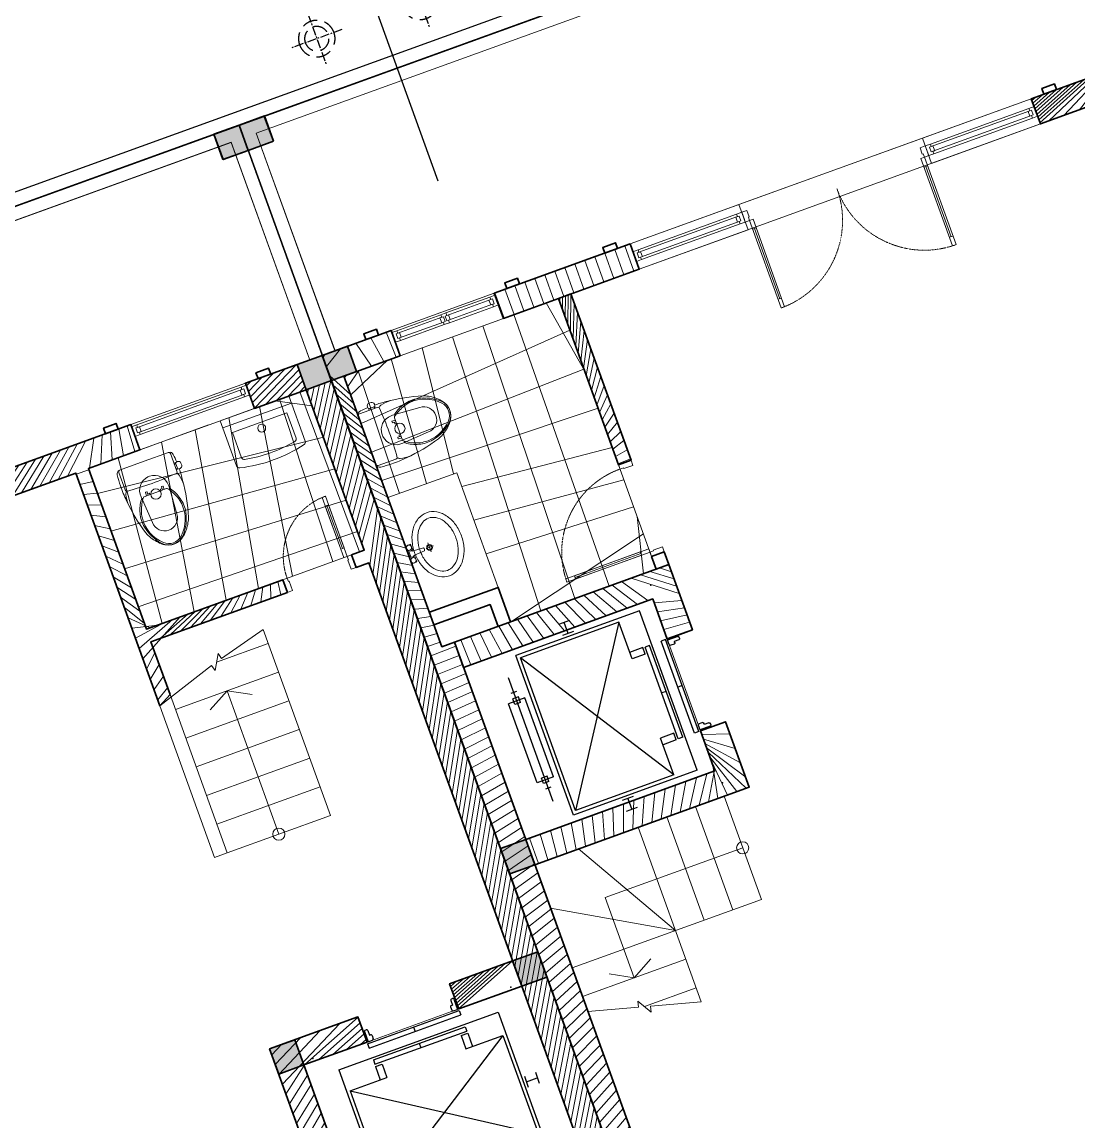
# Model space of a CAD drawing. Header units: millimetres. Extents: x 403824132 to 733479728, y 1974822364 to 2151530530.
# Drawn here: x 568534945 to 568543637, y 2063045710 to 2063054759 of the extents above; entities that cross this region are included whole.
import ezdxf

# ---------------------------------------------------------------- set-up
doc = ezdxf.new("R2010")
doc.units = ezdxf.units.MM
for name, pattern in [('CENTER', [3, 1.5, -0.5, 0.5, -0.5]), ('CENTER2', [1.125, 0.75, -0.125, 0.125, -0.125]), ('HIDDEN', [0.75, 0.5, -0.25]), ('HIDDEN2', [0.1875, 0.125, -0.0625]), ('Xref Grid (A1)$0$CENTER2', [1.125, 0.75, -0.125, 0.125, -0.125])]:
    doc.linetypes.add(name, pattern=pattern)
for name, color, linetype, lineweight in [('A-COT VACH', 2, 'Continuous', 35), ('A-CUA', 25, 'Continuous', 5), ('A-HATCH', 251, 'Continuous', 5), ('A-KINH', 152, 'Continuous', 13), ('A-KY HIEU', 34, 'Continuous', 20), ('A-NET THAY', 125, 'Continuous', 18), ('A-NOI THAT', 44, 'Continuous', 9), ('A-TUONG', 255, 'Continuous', 35), ('E-NoiThat', 32, 'Continuous', 9)]:
    doc.layers.add(name, color=color, linetype=linetype, lineweight=lineweight)
for name, color, linetype in [('A-NOITHAT', 252, 'Continuous'), ('CDC.01.AXIS', 160, 'CENTER2'), ('ChiaLo', 128, 'CENTER'), ('LoLK', 6, 'Continuous'), ('Xref Grid (A1)$0$01.AXIS', 160, 'Xref Grid (A1)$0$CENTER2')]:
    doc.layers.add(name, color=color, linetype=linetype)
pattern_1 = [(45, (-145477.4602014114, 881909.9999995918), (-39.7747564417433, 39.7747564417433), [])]
pattern_2 = [(45, (0, 0), (-39.7747564417433, 39.7747564417433), [])]
pattern_3 = [(45.00006109128233, (-9276.452183693647, -2120.597195835202), (-0.03977479885131694, 0.03977471403212445), [])]
pattern_4 = [(45.00006109128233, (-291.6388940378092, 680.5833542838227), (-0.03977479885131694, 0.03977471403212445), [])]

# ---------------------------------------------------------------- blocks, each defined once
blk = doc.blocks.new('cot 220')
at = {"layer": 'A-COT VACH'}
h = blk.add_hatch(color=256, dxfattribs=at)
h.dxf.hatch_style = 1
h.paths.add_polyline_path([(110.0000037951395, 109.9999999980937), (-109.9999962048605, 109.9999999980937), (-109.9999962048605, -110.0000000019063), (110.0000037951395, -110.0000000019063)])
blk.add_lwpolyline([(-109.9999962048605, -110.0000000019063), (110.0000037951395, -110.0000000019063), (110.0000037951395, 109.9999999980937), (-109.9999962048605, 109.9999999980937)], close=True, dxfattribs=at)
blk = doc.blocks.new('C I2')
at = {"layer": 'A-NET THAY'}
for points in [[(-7.82310962677002e-08, 3049.198830662936), (0, 2.671731635928154e-08), (8999.999999129213, 1636.61889273877), (8999.999999589287, 18331.58004481503), (-4.721805453300476e-07, 18331.5800443624), (-4.209578037261963e-07, 16331.5801617293)], [(109.9999999208376, 3049.198830662936), (109.9999999962747, 131.8070768321631), (8889.999999132007, 1728.419729941816), (8889.999999586493, 18221.5800448095), (109.9999995306134, 18221.58004436793), (109.9999995790422, 16331.5801617293)]]:
    blk.add_lwpolyline(points, dxfattribs=at)
at = {"layer": 'A-COT VACH', "xscale": -1}
blk.add_blockref('cot 220', (110.0000033285469, 18221.58004628948), dxfattribs=at)
blk = doc.blocks.new('CI1')
at = {"layer": 'A-NET THAY'}
for points in [[(4.246830940246582e-07, 16331.58016032528), (4.777684807777405e-07, 18331.580044267), (-10999.99999945611, 18331.58004410332), (-10999.99999942258, 2999.688019752037), (-6080.675006716512, -1105.749733135803), (-4.656612873077393e-09, 2.91038304567337e-08), (7.543712854385376e-08, 3049.198829258909)], [(-109.9999995743856, 16331.58016032528), (-109.9999995250255, 18221.58004426537), (-10889.99999945611, 18221.58004410495), (-10889.99999942258, 3051.161024233326), (-6049.712888669223, -988.3154219796997), (-110.0000000018626, 91.80083723028656), (-109.9999999236315, 3049.198829258909)]]:
    blk.add_lwpolyline(points, dxfattribs=at)
at = {"layer": 'A-COT VACH'}
blk.add_blockref('cot 220', (-110.000003317371, 18221.58004465036), dxfattribs=at)
blk = doc.blocks.new('CUM CONG A10.9.9.1.8')
at = {"layer": 'A-NET THAY', "xscale": 0.001, "yscale": 0.001, "zscale": 0.001}
for name in ['CI1', 'C I2']:
    blk.add_blockref(name, (10.99999999953434, -18.3315800440032), dxfattribs=at)
blk = doc.blocks.new('MB CONG KHU A')
at = {"layer": 'LoLK', "rotation": 19.88421774950428}
blk.add_blockref('CUM CONG A10.9.9.1.8', (-49.40195877023507, 1.342730162665248), dxfattribs=at)
blk = doc.blocks.new('A$C758D662A')
at = {"linetype": 'HIDDEN', "ltscale": 500}
for radius in [300, 200]:
    blk.add_circle((2.328306436538696e-10, 0), radius, dxfattribs=at)
at = {"layer": 'CDC.01.AXIS', "ltscale": 200}
for p, q in [((2.328306436538696e-10, 437.2546297444496), (2.328306436538696e-10, -437.2546297444496)), ((437.2546297444496, 0), (-437.2546297444496, 0))]:
    blk.add_line(p, q, dxfattribs=at)
blk = doc.blocks.new('pile Plan')
at = {"xscale": 0.5, "yscale": 0.5, "zscale": 0.5}
for p in [(339.9999999998836, 9629.999999999985), (339.9999999998836, 8729.999999999985)]:
    blk.add_blockref('A$C758D662A', p, dxfattribs=at)
blk = doc.blocks.new('MBT1 A1')
at = {"layer": 'Xref Grid (A1)$0$01.AXIS', "ltscale": 500}
for p, q in [((0.1100000000558801, -1.085914304327258), (0.1100000000558801, -18.38123720376135)), ((-0.9880202937979519, -7.620003999873418), (6.802616562084292, -7.620003999873418))]:
    blk.add_line(p, q, dxfattribs=at)
at = {"xscale": 0.001, "yscale": 0.001, "zscale": 0.001}
blk.add_blockref('pile Plan', (0.1100000000558801, -16.88999999987152), dxfattribs=at)
blk = doc.blocks.new('AP11B2')
at = {"layer": 'A-NOITHAT'}
for p, q in [((557.9627270745113, 1416.603832304019), (-568.2546845125034, 1416.603832304019)), ((-435.0000000009313, 1391.603832304027), (-435.0000000009313, 1441.603832304019)), ((-385.0000000009313, 1391.603832304027), (-385.0000000009313, 1441.603832304019)), ((-335.0000000009313, 1441.603832304019), (-385.0000000009313, 1441.603832304019)), ((359.9999999990687, 1491.603832304019), (-360.0000000009313, 1491.603832304019)), ((-360.0000000009313, 1341.603832304019), (-360.0000000009313, 1491.603832304019)), ((-335.0000000009313, 1391.603832304027), (-335.0000000009313, 1441.603832304019)), ((384.9999999990687, 1441.603832304019), (334.9999999990687, 1441.603832304019)), ((334.9999999990687, 1391.603832304027), (334.9999999990687, 1441.603832304019)), ((359.9999999990687, 1341.603832304019), (359.9999999990687, 1491.603832304019)), ((384.9999999990687, 1391.603832304027), (384.9999999990687, 1441.603832304019)), ((434.9999999990687, 1391.603832304027), (434.9999999990687, 1441.603832304019)), ((-335.0000000009313, 1391.603832304027), (-385.0000000009313, 1391.603832304027)), ((359.9999999990687, 1341.603832304019), (-360.0000000009313, 1341.603832304019)), ((384.9999999990687, 1391.603832304027), (334.9999999990687, 1391.603832304027)), ((-725.0000000009313, 166.1255714344661), (-725.0000000009313, 1291.603832304019)), ((724.9999999990687, 1291.603832304019), (-725.0000000009313, 1291.603832304019)), ((-695.0000000009313, 366.1255714344516), (-695.0000000009313, 1261.603832304019)), ((694.9999999990687, 1261.603832304019), (-695.0000000009313, 1261.603832304019)), ((694.9999999990687, 366.1255714344516), (-695.0000000009313, 1261.603832304019)), ((-695.0000000009313, 366.1255714344516), (694.9999999990687, 1261.603832304019)), ((694.9999999990687, 366.1255714344516), (694.9999999990687, 1261.603832304019)), ((724.9999999990687, 166.1255714344588), (724.9999999990687, 1291.603832304019)), ((-850.0000000009313, 757.1255714344661), (-850.0000000009313, 857.1255714344661)), ((-750.0000000009313, 757.1255714344661), (-750.0000000009313, 857.1255714344661)), ((749.9999999990687, 757.1255714344661), (749.9999999990687, 857.1255714344661)), ((849.9999999990687, 757.1255714344661), (849.9999999990687, 857.1255714344661)), ((-750.0000000009313, 807.1255714344588), (-850.0000000009313, 807.1255714344588)), ((749.9999999990687, 807.1255714344588), (849.9999999990687, 807.1255714344516)), ((-360.0000000009313, 366.1255714344516), (-695.0000000009313, 366.1255714344516)), ((-420.0000000009313, 246.1255714344588), (-420.0000000009313, 366.1255714344516)), ((-360.0000000009313, 246.1255714344588), (-360.0000000009313, 366.1255714344516)), ((694.9999999990687, 366.1255714344516), (359.9999999990687, 366.1255714344516)), ((359.9999999990687, 246.1255714344516), (359.9999999990687, 366.1255714344516)), ((419.9999999990687, 246.1255714344516), (419.9999999990687, 366.1255714344516)), ((-360.0000000009313, 246.1255714344588), (-420.0000000009313, 246.1255714344588)), ((417.3913043467328, 226.1255714344588), (-417.3913043485954, 226.1255714344661)), ((-417.3913043485954, 186.1255714344588), (-417.3913043485954, 226.1255714344661)), ((-9.313225746154785e-10, 186.1255714344516), (-9.313225746154785e-10, 226.1255714344661)), ((419.9999999990687, 246.1255714344516), (359.9999999990687, 246.1255714344516)), ((417.3913043467328, 186.1255714344516), (417.3913043467328, 226.1255714344588)), ((724.9999999990687, 166.1255714344588), (-725.0000000009313, 166.1255714344661)), ((417.3913043467328, 186.1255714344516), (-417.3913043485954, 186.1255714344588)), ((417.3913043467328, 79.48334088382398), (-417.3913043485954, 79.48334088382398)), ((-417.3913043485954, 39.48334088382398), (-417.3913043485954, 79.48334088382398)), ((417.3913043467328, 39.48334088382398), (-417.3913043485954, 39.48334088382398)), ((-407.3913043476641, -66.86999999999534), (-407.3913043476641, 25)), ((-367.3913043485954, 25), (-407.3913043476641, 25)), ((-357.3913043485954, -15), (-357.3913043485954, 15)), ((-9.313225746154785e-10, 39.48334088382398), (-9.313225746154785e-10, 79.48334088382398)), ((357.3913043467328, -15), (357.3913043467328, 15)), ((407.3913043458015, 25), (367.3913043467328, 25)), ((407.3913043458015, -66.86999999999534), (407.3913043458015, 25)), ((417.3913043467328, 39.48334088382398), (417.3913043467328, 79.48334088382398)), ((-387.3913043485954, -76.86999999999534), (-397.3913043485954, -76.86999999999534)), ((-377.3913043476641, -66.86999999999534), (-377.3913043476641, -24.99999999999272)), ((-367.3913043485954, -24.99999999999272), (-377.3913043476641, -24.99999999999272)), ((377.3913043458015, -24.99999999999272), (367.3913043467328, -24.99999999999272)), ((377.3913043458015, -66.86999999999534), (377.3913043458015, -24.99999999999272)), ((397.3913043467328, -76.86999999999534), (387.3913043467328, -76.86999999999534))]:
    blk.add_line(p, q, dxfattribs=at)
for centre, start, end in [((-367.3913043485954, 15), 0, 90), ((367.3913043467328, 15), 90, 180), ((-397.3913043485954, -66.86999999999534), 180, 270), ((-387.3913043485954, -66.86999999999534), 270, 0), ((-367.3913043485954, -15), 270, 0), ((367.3913043467328, -15), 180, 270), ((387.3913043467328, -66.86999999999534), 180, 270), ((397.3913043467328, -66.86999999999534), 270, 0)]:
    blk.add_arc(centre, 10, start, end, dxfattribs=at)
for p in [(-900.0000000009313, 0), (899.9999999990687, 0)]:
    blk.add_point(p, dxfattribs=at)
blk = doc.blocks.new('thang may')
at = {"layer": 'A-HATCH'}
h = blk.add_hatch(dxfattribs=at)
h.set_pattern_fill('ANSI31', color=256, scale=450)
h.set_pattern_definition(pattern_1)
h.paths.add_polyline_path([(0, 0), (-2119.999999761581, 0), (-2119.999999761581, 1940), (-1349.999999849126, 1940), (-1349.999999849126, 1720), (-1899.999999761581, 1720), (-1899.999999761581, 220), (7.450580596923828e-09, 220)])
h = blk.add_hatch(dxfattribs=at)
h.set_pattern_fill('ANSI31', color=256, scale=450)
h.set_pattern_definition(pattern_1)
edge = h.paths.add_edge_path()
edge.add_line((-3.588094841688871e-06, 1720), (-3.588094841688871e-06, 1940))
edge.add_line((-3.588094841688871e-06, 1940), (-549.9999998491257, 1940))
edge.add_line((-549.9999998491257, 1940), (-549.9999998491257, 1720))
edge.add_line((-549.9999998491257, 1720), (6.239861249923706e-08, 1720))
at = {"layer": 'A-NET THAY'}
blk.add_line((-1349.999999849126, 1720), (-549.9999998491257, 1720), dxfattribs=at)
at = {"layer": 'A-TUONG'}
blk.add_lwpolyline([(0, 0), (-2119.999999761581, 0), (-2119.999999761581, 1940), (-1349.999999849126, 1940), (-1349.999999849126, 1720), (-1899.999999761581, 1720), (-1899.999999761581, 220), (7.450580596923828e-09, 220)], close=True, dxfattribs=at)
blk.add_lwpolyline([(-3.588094841688871e-06, 1720), (-3.588094841688871e-06, 1940), (-549.9999998491257, 1940), (-549.9999998491257, 1720), (6.239861249923706e-08, 1720)], dxfattribs=at)
at = {"layer": 'E-NoiThat', "xscale": 0.9583333333333351, "yscale": 0.9583333333333351, "zscale": 0.9583333333333351, "rotation": 180}
blk.add_blockref('AP11B2', (-949.9999998491257, 1743.958333333372), dxfattribs=at)
blk = doc.blocks.new('A$C309909F8')
at = {"linetype": 'Continuous'}
for p, q in [((-7.236562669277191e-05, -3.658841160358861e-05), (-7.236562669277191e-05, 393.4619707841593)), ((599.9999276343733, -3.658841160358861e-05), (599.9999276343733, 393.4948346853525)), ((62.49992763437331, 124.9999634115084), (62.49992763437331, 344.7913109665715)), ((537.4999276343733, 124.9999634115084), (537.4999276343733, 344.8181047009493)), ((537.4999276343733, 124.9999634115084), (62.49992763437331, 124.9999634115084)), ((599.9999276343733, 62.49996341154838), (-7.236562669277191e-05, 62.49996341155202)), ((599.9999276343733, -3.658841160358861e-05), (-7.236562669277191e-05, -3.658841160358861e-05))]:
    blk.add_line(p, q, dxfattribs=at)
blk.add_circle((300.2081193998456, 172.2340471269417), 32.54146175324937, dxfattribs=at)
for centre, radius, start, end in [((24.99992763437331, 393.4619707841593), 24.99999999998413, 103.0639484784704, 180), ((300.0707607707009, -791.9628639850416), 1241.920704947104, 76.94289864359543, 103.0639484784704), ((84.99992763437331, 344.7913109665715), 22.49999999998573, 100.7135722661862, 180), ((300.0707607707009, -791.9628639850416), 1179.420704947143, 79.29356805382767, 100.7135722661862), ((514.9999276343733, 344.8181047009493), 22.49999999998573, 0, 79.29356805382767), ((574.9999276343733, 393.4948346853525), 24.99999999998413, 0, 76.94289864359543)]:
    blk.add_arc(centre, radius, start, end, dxfattribs=at)
blk = doc.blocks.new('xi')
for p, q in [((31751.29010672538, -119432.4544668607), (31751.29010672538, -119585.9954824876)), ((31976.6716985204, -119417.7680248041), (31762.50733762837, -119417.7680248041)), ((31976.6716985204, -119417.7680248041), (32190.83605941475, -119417.7680248041)), ((32202.04984522282, -119432.4544668617), (32202.04984522282, -119585.9954824876)), ((32233.53801796536, -119513.2454011077), (32202.04984522282, -119517.2796079209)), ((32214.87593571746, -119525.5375018017), (32202.04984522282, -119525.5375018017)), ((32214.87593571746, -119563.2165111341), (32202.04984522282, -119563.2165111341)), ((32233.53801796536, -119573.4897858715), (32202.04984522282, -119569.4555790583)), ((32214.87593571746, -119515.6362973759), (32214.87593571746, -119571.0988896061)), ((32256.41345199288, -119534.1399052292), (32256.41345199288, -119552.59528175)), ((31899.67036931167, -119662.6109610032), (31899.67036931167, -119690.6092520198)), ((31901.67196978905, -119660.6093605254), (31911.67308198611, -119660.6093605254)), ((31913.67123736624, -119662.6109610032), (31913.67123736624, -119690.6092520198)), ((32039.67215967688, -119662.6109610032), (32039.67215967688, -119690.6092520198)), ((32051.67142725407, -119660.6093605254), (32041.67031505701, -119660.6093605254)), ((32053.66958263653, -119662.6109610032), (32053.66958263653, -119690.6092520198)), ((31854.92202404278, -119683.8534197696), (31870.03221284456, -119913.9651276702)), ((31857.59886323565, -119699.6112865228), (31866.81449366125, -119699.6112865228)), ((31878.56571436251, -119690.6092520198), (32074.77423758336, -119690.6092520198)), ((31913.67123736624, -119677.610906749), (31926.67302773191, -119677.610906749)), ((31928.67118311438, -119679.6125072259), (31928.67118311438, -119690.6092520198)), ((32024.67221392874, -119679.6125072259), (32024.67221392874, -119690.6092520198)), ((32039.67215967688, -119677.610906749), (32026.67036931121, -119677.610906749)), ((32098.41792790542, -119683.8534197696), (32083.30773910365, -119913.9651276702)), ((32095.74453380748, -119699.6112865228), (32086.52890338187, -119699.6112865228))]:
    blk.add_line(p, q)
blk.add_circle((31976.67169852063, -119702.7669939883), 42.49869791666666)
for points in [[(31726.32349973635, -119541.064547156), (31726.46819374614, -119509.5384783642), (31728.40778250524, -119478.0434154281), (31732.13193072469, -119446.7378327483)], [(31732.13193072469, -119446.7378327483), (31733.36872000524, -119430.7388093108), (31746.46697304302, -119418.2434479827), (31762.50733762883, -119417.7680248031)], [(31751.29010672585, -119432.4544668617), (31751.29010672585, -119424.344712087), (31757.86679400594, -119417.7680248031), (31765.97999387697, -119417.7680248031)], [(32187.36340316475, -119417.7680248031), (32195.47315793947, -119417.7680248031), (32202.04984522329, -119424.344712087), (32202.04984522329, -119432.4544668617)], [(32190.83605941475, -119417.7680248031), (32206.87642400057, -119418.2434479827), (32219.97467703835, -119430.7388093108), (32221.20802122072, -119446.7378327483)], [(32221.20802122072, -119446.7378327483), (32223.87452512883, -119469.130953406), (32225.62463363537, -119491.6205367418), (32226.45834674218, -119514.1514612185)], [(31732.31796588466, -119672.5741771506), (31726.71968571746, -119628.9764937731), (31724.71464014516, -119584.9895146051), (31726.32349973635, -119541.064547156)], [(32227.55388710738, -119572.7249746742), (32227.45742443294, -119606.1113950284), (32225.27667898961, -119639.4599193344), (32221.02543115892, -119672.5741771506)], [(31735.49778901503, -119708.6581072705), (31735.09471284502, -119679.4747034097), (31738.06783025057, -119650.3395308824), (31744.35512951107, -119621.8382559242)], [(31744.35168441475, -119621.8348108279), (31747.29379596093, -119613.8387442054), (31752.0376924453, -119606.6281593526), (31758.21474865169, -119600.7577166455)], [(31758.21474865169, -119600.7611617418), (31753.94283024871, -119597.023233139), (31751.43135564119, -119591.6695547523), (31751.29010672585, -119585.9954824867)], [(31976.67169852086, -119610.5934642563), (31903.75969765426, -119609.8906647796), (31830.89592812301, -119606.6109338785), (31758.21474865169, -119600.7611617418)], [(31899.67036931121, -119662.6109610023), (31899.67036931121, -119661.5050853537), (31900.56609413677, -119660.6093605245), (31901.67196978905, -119660.6093605245)], [(31911.67308198565, -119660.6093605245), (31912.77551254162, -119660.6093605245), (31913.67123736531, -119661.5050853537), (31913.67123736531, -119662.6109610023)], [(32195.1286483919, -119600.7611617418), (32122.44746892058, -119606.6109338785), (32049.58369938933, -119609.8906647796), (31976.67169852086, -119610.5934642563)], [(32039.67215967641, -119662.6109610023), (32039.67215967641, -119661.5050853537), (32040.56443940752, -119660.6093605245), (32041.67031505794, -119660.6093605245)], [(32051.67142725454, -119660.6093605245), (32052.77385780864, -119660.6093605245), (32053.66958263607, -119661.5050853537), (32053.66958263607, -119662.6109610023)], [(32202.04984522329, -119585.9954824867), (32201.91204140239, -119591.6695547523), (32199.40056679488, -119597.023233139), (32195.1286483919, -119600.7611617418)], [(32195.1286483919, -119600.7577166455), (32201.30570459829, -119606.6281593526), (32206.04960108266, -119613.8387442054), (32208.99171262883, -119621.8348108279)], [(32208.98826753066, -119621.8382559242), (32215.27556679302, -119650.3395308824), (32218.24523910225, -119679.4747034097), (32217.84216293224, -119708.6581072705)], [(31789.96130355724, -119970.9194462458), (31759.1862655794, -119874.0571415583), (31739.83860932753, -119773.9288863512), (31732.31796588466, -119672.5741771506)], [(31801.25777165496, -119805.3929434242), (31810.30803749614, -119768.5304217236), (31826.76181353905, -119733.8968768017), (31849.61313189843, -119703.5903718108)], [(31819.54778359176, -119787.936644596), (31831.71241575197, -119754.3814145634), (31848.93789318294, -119722.8829065347), (31870.6247692676, -119694.533215777)], [(31849.61313189843, -119703.5903718108), (31851.50448931844, -119701.0857873904), (31854.46038124801, -119699.6112865219), (31857.59886323565, -119699.6112865219)], [(31870.6247692676, -119694.533215777), (31872.51612668947, -119692.0630823122), (31875.45479314119, -119690.6092520179), (31878.56571436205, -119690.6092520179)], [(31926.67302773238, -119677.6109067472), (31927.77545828649, -119677.6109067472), (31928.67118311391, -119678.5066315765), (31928.67118311391, -119679.612507225)], [(32024.67221392781, -119679.612507225), (32024.67221392781, -119678.5066315765), (32025.56449366079, -119677.6109067472), (32026.67036931121, -119677.6109067472)], [(32074.77423758336, -119690.6092520179), (32077.88860390239, -119690.6092520179), (32080.82382525966, -119692.0630823122), (32082.71518267968, -119694.533215777)], [(32082.71518267968, -119694.533215777), (32104.40550386065, -119722.8829065347), (32121.63098128975, -119754.3814145634), (32133.79216835738, -119787.936644596)], [(32095.74453380794, -119699.6112865219), (32098.88301579558, -119699.6112865219), (32101.83890772329, -119701.0857873904), (32103.72682005071, -119703.5903718108)], [(32103.72682005071, -119703.5903718108), (32126.58158350454, -119733.8968768017), (32143.03191444927, -119768.5304217236), (32152.08562538863, -119805.3929434242)], [(32221.02543115892, -119672.5741771506), (32213.50134261974, -119773.9288863512), (32194.15713146419, -119874.0571415583), (32163.37864839003, -119970.9194462458)], [(31796.58966727272, -119926.1366500231), (31788.71417898961, -119886.0736346142), (31790.31270329744, -119844.7255985895), (31801.25777165496, -119805.3929434242)], [(31898.86766206377, -120097.295883962), (31830.53419309572, -120034.5124638239), (31795.72150320836, -119943.2381040165), (31804.89579248891, -119850.8923195088)], [(31804.89579248891, -119850.8923195088), (31807.03519678579, -119829.3639178174), (31811.96168333196, -119808.2006962458), (31819.54778359176, -119787.936644596)], [(32148.44415945836, -119850.8923195088), (32157.62189383522, -119943.2381040165), (32122.80920394787, -120034.5124638239), (32054.47573497982, -120097.295883962)], [(32133.79216835738, -119787.936644596), (32141.38171371163, -119808.2006962458), (32146.3082002578, -119829.3639178174), (32148.44415945836, -119850.8923195088)], [(32152.08562538863, -119805.3929434242), (32163.02724865169, -119844.7255985895), (32164.62577295766, -119886.0736346142), (32156.75372977086, -119926.1366500231)], [(31882.28641748705, -120097.5852719815), (31838.75419092641, -120049.2299117418), (31809.13670503066, -119989.9811595688), (31796.58966727272, -119926.1366500231)], [(31976.67169852086, -120017.7658546651), (31918.87677664772, -120017.7658546651), (31871.58939600267, -119971.739378971), (31870.03221284502, -119913.9651276702)], [(32083.30773910412, -119913.9651276702), (32081.75055594274, -119971.739378971), (32034.46662039586, -120017.7658546651), (31976.67169852086, -120017.7658546651)], [(32156.75372977086, -119926.1366500231), (32144.20669201107, -119989.9811595688), (32114.58920611531, -120049.2299117418), (32071.05353445836, -120097.5852719815)], [(31802.53245698565, -120001.4739981117), (31797.50606267058, -119991.655475975), (31793.30304617897, -119981.4338776702), (31789.96130355724, -119970.9194462458)], [(31868.08917898961, -120091.2566315765), (31841.64462603905, -120064.9671079228), (31819.52022282683, -120034.6674931208), (31802.53245698565, -120001.4739981117)], [(32150.80749496163, -120001.4739981117), (32133.81972912044, -120034.6674931208), (32111.69532590822, -120064.9671079228), (32085.25077295766, -120091.2566315765)], [(32163.37864839003, -119970.9194462458), (32160.04035086461, -119981.4338776702), (32155.83388927669, -119991.655475975), (32150.80749496163, -120001.4739981117)], [(31976.67169852086, -120137.7688657353), (31935.64061128066, -120137.7688657353), (31896.39752860085, -120120.9602448577), (31868.08917898961, -120091.2566315765)], [(32054.47573497982, -120097.295883962), (32010.47842052669, -120137.7171893017), (31942.86153142244, -120137.7171893017), (31898.86766206377, -120097.295883962)], [(32085.25077295766, -120091.2566315765), (32056.94242334829, -120120.9602448577), (32017.70278576107, -120137.7688657353), (31976.67169852086, -120137.7688657353)]]:
    blk.add_open_spline(points, degree=3)
for points in [[(31854.92202404232, -119683.8534197705), (31847.42205116988, -119616.6154911676), (31895.84631332287, -119556.0231517563), (31963.08768702016, -119548.5231788838), (31967.59731701107, -119548.0201949449), (31972.13106267058, -119547.7687029736), (31976.67169852086, -119547.7687029736)], [(31976.67169852086, -119547.7687029736), (32044.32648367897, -119547.7687029736), (32099.17584891335, -119602.6146231117), (32099.17584891335, -119670.2728533642), (32099.17584891335, -119674.8100441219), (32098.92091184758, -119679.3437897796), (32098.41792790496, -119683.8534197705)], [(32233.53801796489, -119513.2454011077), (32245.36158567385, -119512.4599193344), (32255.58662907869, -119521.4068323122), (32256.37211084642, -119533.2304000231), (32256.39278142058, -119533.5335684242), (32256.40656180397, -119533.836736829), (32256.41345199288, -119534.1399052301)], [(32256.41345199288, -119552.5952817509), (32256.12750906774, -119564.4429651285), (32246.29520654955, -119573.8170699449), (32234.44752317385, -119573.5311270179), (32234.14435477086, -119573.524236829), (32233.84118636974, -119573.5104564475), (32233.53801796489, -119573.4897858696)], [(32071.05353445836, -120097.5852719815), (32024.12444374614, -120149.7130117835), (31943.82271306307, -120153.9263635622), (31891.69497326107, -120106.9938277574), (31888.39801688024, -120104.0241554463), (31885.25608979628, -120100.8856734606), (31882.28641748705, -120097.5852719815)]]:
    blk.add_open_spline(points, degree=3, knots=[0, 0, 0, 0, 1, 1, 1, 2, 2, 2, 2])
blk = doc.blocks.new('*U105')
at = {"layer": 'A-CUA', "color": 32}
for points in [[(60, -40.0000000000291), (45.00000000005821, -40), (45.00000000005821, -18.40746915910089), (0, -18.40746915910089), (0, -40), (0, -40), (0, -81.59253080412093), (0, -81.59253080412093), (0, -103.1850616265759), (45.00000000005821, -103.1850616265759), (45.00000000005821, -81.59253080412093), (60, -81.59253080412093)], [(30, -81.59253080415003), (59.99999999994179, -81.59253080415003), (60, -40.0000000000291), (29.99999999994179, -40.0000000000291)], [(940.0000000001146, -40.0000000000291), (955.0000000000564, -40), (955.0000000000564, -18.40746915910089), (1000.000000000115, -18.40746915910089), (1000.000000000115, -40), (1000.000000000115, -40), (1000.000000000115, -81.59253080412093), (1000.000000000115, -81.59253080412093), (1000.000000000115, -103.1850616265759), (955.0000000000564, -103.1850616265759), (955.0000000000564, -81.59253080412093), (940.0000000001146, -81.59253080412093)], [(970.0000000001146, -81.59253080415003), (940.0000000001728, -81.59253080415003), (940.0000000001146, -40.0000000000291), (970.0000000001728, -40.0000000000291)]]:
    blk.add_lwpolyline(points, close=True, dxfattribs=at)
at = {"layer": 'A-CUA', "color": 37, "lineweight": -2}
for points in [[(45.00000000005821, -18.40746915910089), (955.0000000000564, -18.40746915910089), (955.0000000000564, -40), (45.00000000005821, -40)], [(45.00000000005821, -81.59253080412093), (955.0000000000564, -81.59253080412093), (955.0000000000564, -103.1850616265759), (45.00000000005821, -103.1850616265759)]]:
    blk.add_lwpolyline(points, close=True, dxfattribs=at)
blk = doc.blocks.new('*U114')
blk.add_line((-69.99999999999731, 100.0000000000019), (-69.99999999998418, 600.0000000000066))
for points in [[(-50, 1.340483279932414e-12), (-49.99999999998128, 700.0000000000067), (-89.99999999998128, 700.0000000000075), (-90, 2.435607271422668e-12)], [(-49.99999999999755, 100.0000000000014), (-89.99999999999731, 100.0000000000025), (-89.99999999998418, 600.0000000000075), (-49.99999999998418, 600.0000000000065)], [(-800.0000000000086, -146.6666666697893), (-740.0000000000085, -146.666666669791), (-740.0000000000057, -39.99999999998062), (-750.0000000000057, -39.99999999998035), (-750.0000000000048, 1.965508563986626e-11), (-800.0000000000048, 2.102399062922908e-11)], [(-3.825976572676969e-12, -146.6666666698102), (-60.00000000000406, -146.6666666698086), (-60.00000000000121, -39.99999999999836), (-50.00000000000121, -39.99999999999863), (-50, 1.340483279932414e-12), (0, 0)]]:
    blk.add_lwpolyline(points, close=True)
at = {"linetype": 'HIDDEN'}
blk.add_arc((-50, 1.340483279932414e-12), 700.0000000000052, 89.99999999999861, 179.9999999999986, dxfattribs=at)
blk = doc.blocks.new('cum tm 2')
at = {"layer": 'A-HATCH'}
h = blk.add_hatch(dxfattribs=at)
h.set_pattern_fill('ANSI31', color=256, scale=450)
h.set_pattern_definition(pattern_2)
h.paths.add_polyline_path([(0, 0), (-1.30385160446167e-08, -220), (-1650.000000209548, -219.9999999112915), (-1650.000000209548, -569.9999999154825), (-1870.000000210479, -569.9999999153661), (-1870.000000209548, 1.01746991276741e-07)])
h = blk.add_hatch(dxfattribs=at)
h.set_pattern_fill('ANSI31', color=256, scale=450)
h.set_pattern_definition(pattern_2)
edge = h.paths.add_edge_path()
edge.add_line((-1.080334186553955e-07, -1939.99999991979), (-1870.00000021141, -1939.99999991979))
edge.add_line((-1870.00000021141, -1939.99999991979), (-1870.000000210479, -1369.999999915366))
edge.add_line((-1870.000000210479, -1369.999999915366), (-1650.00000021141, -1369.999999915482))
edge.add_line((-1650.00000021141, -1369.999999915482), (-1650.00000021141, -1719.99999991979))
edge.add_line((-1650.00000021141, -1719.99999991979), (-3.57162207365036e-06, -1719.99999991979))
edge.add_line((-3.57162207365036e-06, -1719.99999991979), (-3.57162207365036e-06, -1939.99999991979))
at = {"layer": 'A-NET THAY'}
blk.add_line((-1650.00000021141, -1369.999999915482), (-1650.000000209548, -569.9999999154825), dxfattribs=at)
at = {"layer": 'A-TUONG'}
for points in [[(0, 0), (-1.30385160446167e-08, -220), (-1650.000000209548, -219.9999999112915), (-1650.000000209548, -569.9999999154825), (-1870.000000210479, -569.9999999153661), (-1870.000000209548, 1.01746991276741e-07), (0, 0)], [(-1.080334186553955e-07, -1939.99999991979), (-1870.00000021141, -1939.99999991979), (-1870.000000210479, -1369.999999915366), (-1650.00000021141, -1369.999999915482), (-1650.00000021141, -1719.99999991979), (-3.57162207365036e-06, -1719.99999991979), (-3.57162207365036e-06, -1939.99999991979)]]:
    blk.add_lwpolyline(points, dxfattribs=at)
at = {"layer": 'E-NoiThat', "xscale": 0.9583333333333354, "yscale": 0.9583333333333354, "zscale": 0.9583333333333354, "rotation": 270}
blk.add_blockref('AP11B2', (-1673.958333543502, -969.9999999154825), dxfattribs=at)
blk = doc.blocks.new('A$C78CE4EF6')
at = {"linetype": 'Continuous'}
for points in [[(272.9099743980005, 407.8112652199343), (220.4894274834332, 407.8112652199343), (220.4894274834332, 427.8112652199343), (220.4894274834332, 447.8112652199343), (290.4894274834332, 447.8112652199343), (360.4894274834369, 447.8112652199343), (360.4894274834369, 427.8112652199343), (360.4894274834369, 407.8112652199343), (308.0688805688878, 407.8112652199343)], [(323.1689194077262, 437.8112652199343), (257.8099355591366, 437.8112652199343)], [(260.4894274834369, 427.8112652199343), (270.9464681772697, 427.8112652199343)], [(320.4894274834332, 427.8112652199343), (310.0323867896368, 427.8112652199343)], [(255.1775905467402, 282.0678791264072), (290.4219218232029, 282.0678791264072), (325.6662530996437, 282.0678791264072)], [(290.421921823181, 250.5265355221927), (290.421921823181, 308.2396163186058)]]:
    blk.add_lwpolyline(points, dxfattribs=at)
blk.add_lwpolyline([(257.8099355591148, 417.8112652199343), (267.3950596470422, 417.8112652199343, -0.3858324810878963), (272.3711364652881, 413.2997931092978), (278.5927070506659, 325.8220949321985, 0.2703142702328672), (302.3861479161969, 325.8220949321985), (308.6077185015747, 413.2997931092978, -0.3858324810877332), (313.5837953198497, 417.8112652199343), (323.1689194077262, 417.8112652199343)], format="xyb", dxfattribs=at)
for points in [[(40.00001144676571, 214.9999918006361, 0.1363991132505848), (60.47148754901355, 141.3535817116499, 0.1069699270968617), (119.2827109044301, 78.90109946765006, 0.08139384153877101), (196.0569786809392, 42.77061201166362, 0.06946845348571176), (290.0000114467657, 29.65516421385109, 0.06946845348582315), (383.9430442127159, 42.77061201166362, 0.08139384153865274), (460.717311989094, 78.90109946765006, 0.1069699270966787), (519.5285353444597, 141.3535817116499, 0.1363991132507756), (540.0000114467584, 214.9999918006361, 0.136399113250898), (519.5285353444197, 288.6464018886909, 0.1069699270965477), (460.717311989094, 351.0988841326907, 0.081393841538581), (383.9430442128105, 387.2293715886772, 0.06946845348590198), (290.0000114467657, 400.3448193864897, 0.06946845348571208), (196.0569786809392, 387.2293715886772, 0.08139384153878577), (119.2827109044083, 351.0988841326907, 0.1069699270968064), (60.47148754902082, 288.6464018886909, 0.1363991132506328)], [(83.10345972262803, 214.9999918006361, 0.1363991132507175), (97.39172963549572, 163.5977489817888, 0.106969927096764), (143.7020567185173, 114.420147924684, 0.08139384153869705), (207.862280761703, 84.2259144000709, 0.069468453485774), (290.0000114467657, 72.75861249025911, 0.0694684534857822), (372.1377421318139, 84.2259144000709, 0.08139384153872668), (436.2979661750142, 114.420147924684, 0.1069699270967358), (482.608293258043, 163.5977489817888, 0.1363991132506399), (496.8965631709034, 214.9999918006361, 0.1363991132505748), (482.6082932580539, 266.402234618552, 0.1069699270967331), (436.2979661750142, 315.5798356756568, 0.08139384153872804), (372.1377421318284, 345.7740692012012, 0.06946845348580341), (290.0000114467657, 357.2413711100817, 0.069468453485774), (207.862280761703, 345.7740692012012, 0.08139384153869675), (143.7020567185173, 315.5798356756568, 0.1069699270967864), (97.39172963548117, 266.402234618552, 0.136399113250665)]]:
    blk.add_lwpolyline(points, format="xyb", close=True, dxfattribs=at)
for centre, radius in [((240.4894274834332, 427.8112652199343), 20), ((340.4894274834332, 427.8112652199343), 20), ((290.4219218232029, 282.0678791264072), 21.55172413793103), ((290.4219218232029, 282.0678791264072), 17.24137931034483)]:
    blk.add_circle(centre, radius, dxfattribs=at)
blk = doc.blocks.new('*U108')
at = {"layer": 'A-CUA', "color": 32}
for points in [[(60, -40.0000000000291), (45.00000000005821, -40), (45.00000000005821, -18.40746915910089), (0, -18.40746915910089), (0, -40), (0, -40), (0, -81.59253080412093), (0, -81.59253080412093), (0, -103.1850616265758), (45.00000000005821, -103.1850616265758), (45.00000000005821, -81.59253080412093), (60, -81.59253080412093)], [(30, -81.59253080415003), (59.99999999994179, -81.59253080415003), (60, -40.0000000000291), (29.99999999994179, -40.0000000000291)], [(442.5000000000866, -81.59253080415003), (412.5000000001448, -81.59253080415003), (412.5000000000866, -40.0000000000291), (442.5000000001448, -40.0000000000291)], [(472.5000000000571, -81.59253080415003), (457.500000000028, -81.59253080415003), (457.4999999999698, -40.0000000000291), (472.5000000000862, -40.0000000000291), (472.5000000000862, -18.40746915910089), (427.5000000000284, -18.40746915910089), (427.4999999999993, -40.0000000000291), (442.5000000001448, -40.0000000000291), (442.5000000000866, -81.59253080415003), (427.5000000000284, -81.59253080415003), (427.5000000000284, -103.1850616265758), (472.5000000000862, -103.1850616265758)], [(457.500000000028, -81.59253080415003), (487.4999999999698, -81.59253080415003), (487.500000000028, -40.0000000000291), (457.4999999999698, -40.0000000000291)], [(840.0000000001146, -40.0000000000291), (855.0000000000564, -40), (855.0000000000564, -18.40746915910089), (900.0000000001146, -18.40746915910089), (900.0000000001146, -40), (900.0000000001146, -40), (900.0000000001146, -81.59253080412093), (900.0000000001146, -81.59253080412093), (900.0000000001146, -103.1850616265758), (855.0000000000564, -103.1850616265758), (855.0000000000564, -81.59253080412093), (840.0000000001146, -81.59253080412093)], [(870.0000000001146, -81.59253080415003), (840.0000000001728, -81.59253080415003), (840.0000000001146, -40.0000000000291), (870.0000000001728, -40.0000000000291)]]:
    blk.add_lwpolyline(points, close=True, dxfattribs=at)
at = {"layer": 'A-CUA', "color": 37, "lineweight": -2}
for points in [[(45.00000000005821, -18.40746915910089), (427.5000000000284, -18.40746915910089), (427.5000000000284, -40), (45.00000000005821, -40)], [(45.00000000005821, -81.59253080412093), (427.5000000000284, -81.59253080412093), (427.5000000000284, -103.1850616265758), (45.00000000005821, -103.1850616265758)], [(855.0000000000564, -18.40746915910089), (472.5000000000862, -18.40746915910089), (472.5000000000862, -40), (855.0000000000564, -40)], [(855.0000000000564, -81.59253080412093), (472.5000000000862, -81.59253080412093), (472.5000000000862, -103.1850616265758), (855.0000000000564, -103.1850616265758)]]:
    blk.add_lwpolyline(points, close=True, dxfattribs=at)
blk = doc.blocks.new('*U106')
at = {"layer": 'A-CUA', "color": 32}
for points in [[(60, -40.0000000000291), (45.00000000005821, -40), (45.00000000005821, -18.40746915910089), (0, -18.40746915910089), (0, -40), (0, -40), (0, -81.59253080412093), (0, -81.59253080412093), (0, -103.1850616265759), (45.00000000005821, -103.1850616265759), (45.00000000005821, -81.59253080412093), (60, -81.59253080412093)], [(30, -81.59253080415003), (59.99999999994179, -81.59253080415003), (60, -40.0000000000291), (29.99999999994179, -40.0000000000291)], [(890.0000000001146, -40.0000000000291), (905.0000000000564, -40), (905.0000000000564, -18.40746915910089), (950.0000000001146, -18.40746915910089), (950.0000000001146, -40), (950.0000000001146, -40), (950.0000000001146, -81.59253080412093), (950.0000000001146, -81.59253080412093), (950.0000000001146, -103.1850616265759), (905.0000000000564, -103.1850616265759), (905.0000000000564, -81.59253080412093), (890.0000000001146, -81.59253080412093)], [(920.0000000001146, -81.59253080415003), (890.0000000001728, -81.59253080415003), (890.0000000001146, -40.0000000000291), (920.0000000001728, -40.0000000000291)]]:
    blk.add_lwpolyline(points, close=True, dxfattribs=at)
at = {"layer": 'A-CUA', "color": 37, "lineweight": -2}
for points in [[(45.00000000005821, -18.40746915910089), (905.0000000000564, -18.40746915910089), (905.0000000000564, -40), (45.00000000005821, -40)], [(45.00000000005821, -81.59253080412093), (905.0000000000564, -81.59253080412093), (905.0000000000564, -103.1850616265759), (45.00000000005821, -103.1850616265759)]]:
    blk.add_lwpolyline(points, close=True, dxfattribs=at)
blk = doc.blocks.new('*U113')
for p, q in [((90.00000000000283, -99.99999999999753), (50.00000000000306, -99.99999999999864)), ((70.00000000000283, -99.99999999999804), (70.000000000026, -916.6666666666671)), ((2043.33333333334, -99.99999999994078), (2083.33333333334, -99.99999999993975)), ((2063.33333333334, -99.99999999994023), (2063.333333333363, -916.6666666666092)), ((90.000000000026, -916.6666666666661), (50.000000000026, -916.6666666666672)), ((2043.333333333364, -916.6666666666094), (2083.333333333363, -916.6666666666085))]:
    blk.add_line(p, q)
for points in [[(-3.275903171773614e-12, 113.0367899566194), (59.99999999999695, 113.0367899566211), (59.99999999999901, 40.00000000000166), (49.99999999999901, 40.00000000000139), (50, 1.412869821137974e-12), (0, 0)], [(50, 1.412869821137974e-12), (90, 2.52042831050403e-12), (90.00000000002882, -1016.666666666667), (50.00000000002905, -1016.666666666668)], [(2083.333333333338, 6.018300336200262e-11), (2043.333333333338, 5.910386658206697e-11), (2043.333333333367, -1016.666666666609), (2083.333333333366, -1016.666666666608)], [(2133.333333333334, 113.0367899566811), (2073.333333333334, 113.0367899566795), (2073.333333333336, 40.00000000005991), (2083.333333333336, 40.00000000006018), (2083.333333333338, 6.018300336200262e-11), (2133.333333333338, 6.156745147371019e-11)]]:
    blk.add_lwpolyline(points, close=True)
at = {"linetype": 'HIDDEN2'}
for centre, radius, start, end in [((49.99999999973099, 4.31796786878278e-10), 1016.666666667347, 270.0000392677531, 1.752157829518597e-12), ((2083.33333333498, 1.833205028855784e-09), 1016.666666668683, 180.0000000000015, 269.9999607322504)]:
    blk.add_arc(centre, radius, start, end, dxfattribs=at)
blk = doc.blocks.new('*U115')
blk.add_line((-100.0000000000023, 69.99999999999682), (-866.6666666579814, 69.99999999997185))
for points in [[(146.6666666697758, 1066.666666657984), (146.6666666697779, 1006.666666657984), (39.99999999996746, 1006.66666665798), (39.99999999996713, 1016.66666665798), (-3.287385099311629e-11, 1016.666666657979), (-3.455376451328205e-11, 1066.666666657979)], [(-1.651491810735364e-12, 50), (-966.6666666579814, 49.99999999996844), (-966.6666666579824, 89.99999999996844), (-2.984053943095819e-12, 90)], [(-100.0000000000017, 49.99999999999693), (-100.000000000003, 89.99999999999682), (-866.6666666579824, 89.99999999997185), (-866.6666666579812, 49.99999999997185)], [(146.6666666698102, 4.774847184307873e-12), (146.6666666698083, 60.000000000005), (39.999999999998, 60.00000000000148), (39.99999999999832, 50.00000000000148), (-1.651491810735364e-12, 50), (0, 0)]]:
    blk.add_lwpolyline(points, close=True)
at = {"linetype": 'HIDDEN'}
blk.add_arc((-1.651491810735364e-12, 50), 966.6666666579797, 90.00000000000216, 180, dxfattribs=at)
blk = doc.blocks.new('cum t1 dh i')
at = {"layer": 'A-HATCH'}
h = blk.add_hatch(dxfattribs=at)
h.set_pattern_fill('ANSI31', color=256, scale=0.45, angle=6.109128232594106e-05)
h.set_pattern_definition(pattern_4)
h.paths.add_polyline_path([(8.880002335878089, -4.197307351394556), (8.880001844838262, -3.736771975527517), (10.07000184478238, -3.73677070660051), (10.07000172743574, -3.626770706730895), (8.880001727491617, -3.626771975657903), (8.88000023481436, -2.226771975751035), (9.330000234767795, -2.226771495887078), (9.330000000074506, -2.006771495915018), (7.679999995511025, -2.006773254950531), (7.680000230204314, -2.226773255155422), (8.770000234711915, -2.226772092981264), (8.770002398639917, -4.256256290944293)])
h = blk.add_hatch(dxfattribs=at)
h.set_pattern_fill('ANSI31', color=256, scale=0.45, angle=6.109128232594106e-05)
h.set_pattern_definition(pattern_4)
h.paths.add_polyline_path([(10.78000000002794, -2.006769949919544), (10.7800002344884, -2.226769949891604), (10.33000023476779, -2.226770429639146), (10.33000000007451, -2.006770429667085)])
h = blk.add_hatch(dxfattribs=at)
h.set_pattern_fill('ANSI31', color=256, scale=0.45, angle=6.109128232594106e-05)
h.set_pattern_definition(pattern_3)
h.paths.add_polyline_path([(11.7871059528552, -15.14602002792526), (11.00001416681334, -15.28915093303658), (11.00000000488944, -2.00676971510984), (11.60000000451691, -2.006769075291231), (11.6000002392102, -2.226769075496122), (11.11000023945235, -2.226769597968087), (11.11000275588594, -4.586769480956718), (11.2200027552899, -4.586769363726489), (11.22000963287428, -11.03676936391275), (11.11000963300467, -11.03676948114298), (11.11001390730962, -15.04553978191689), (11.74774498329498, -14.92956976999994)])
h = blk.add_hatch(dxfattribs=at)
h.set_pattern_fill('ANSI31', color=256, scale=0.45, angle=6.109128232594106e-05)
h.set_pattern_definition(pattern_3)
h.paths.add_polyline_path([(12.50000000488944, -2.006768115679733), (13.68500000494532, -2.006766735576093), (13.68500023963861, -2.226766735548154), (12.50000023958273, -2.226768115651794)])
h = blk.add_hatch(dxfattribs=at)
h.set_pattern_fill('ANSI31', color=256, scale=0.45, angle=6.109128232594106e-05)
h.set_pattern_definition(pattern_3)
h.paths.add_polyline_path([(17.18500000494532, -2.006763120298274), (18.0000000053551, -2.006762251141481), (18.00000160490163, -3.506762251374312), (17.78000160469674, -3.506762485951185), (17.7800002398435, -2.226762485690415), (17.18500023963861, -2.226763120037504)])
at = {"layer": 'A-HATCH', "ltscale": 100, "transparency": 33554687}
h = blk.add_hatch(dxfattribs=at)
h.set_pattern_fill('_USER', color=256, scale=0.3, angle=6.109128232594106e-05, double=1, pattern_type=0)
h.set_pattern_definition([(6.109128232880538e-05, (-5228.488601920661, -144.69326350966), (-3.198732062708642e-07, 0.2999999999998295), []), (90.00006109128233, (-5228.488601920661, -144.69326350966), (-0.2999999999998295, -3.198732062524945e-07), [])])
h.paths.add_polyline_path([(9.330000234767795, -2.226771495887078), (8.88000023481436, -2.226771975751035), (8.880001727491617, -3.626771975657903), (10.07000172743574, -3.626770706730895), (10.67000172729604, -3.626770067028701), (10.78000172716565, -3.626769949798472), (10.7800002344884, -2.226769949891604), (10.33000023476779, -2.226770429639146)])
at = {"layer": 'A-HATCH'}
h = blk.add_hatch(dxfattribs=at)
h.set_pattern_fill('ANSI31', color=256, scale=0.45, angle=6.109128232594106e-05)
h.set_pattern_definition(pattern_4)
h.paths.add_polyline_path([(10.7800002344884, -2.226769833941944), (10.78000172716565, -3.626769949798472), (10.67000172729604, -3.626770067028701), (10.67000184464268, -3.736770067131147), (10.7800018445123, -3.736769949900918), (10.7800076128915, -9.146769833634607), (11.00000761356205, -9.146769598824903), (11.00000023469329, -2.22676959936507)])
at = {"layer": 'A-HATCH', "ltscale": 100, "transparency": 33554687}
h = blk.add_hatch(dxfattribs=at)
h.set_pattern_fill('_USER', color=256, scale=0.3, angle=6.109128232594106e-05, double=1, pattern_type=0)
h.set_pattern_definition([(6.109128232880538e-05, (-5284.388734007487, -144.6933231129078), (-3.198732062708642e-07, 0.2999999999998295), []), (90.00006109128233, (-5284.388734007487, -144.6933231129078), (-0.2999999999998295, -3.198732062524945e-07), [])])
h.paths.add_polyline_path([(12.98000178509392, -3.676767487428151), (12.98000023909844, -2.226767556625418), (12.50000023958273, -2.226768115651794), (11.6000002392102, -2.226769075263292), (11.11000023945235, -2.226769597968087), (11.11000136961229, -3.286769481142983), (11.71000136970542, -3.286768841440789), (11.71000243606977, -4.286768841440789), (11.71000275597908, -4.586768841487356), (12.98000275553204, -4.586767487111501), (12.9800026381854, -4.476767487241887)])
at = {"layer": 'A-HATCH'}
h = blk.add_hatch(dxfattribs=at)
h.set_pattern_fill('ANSI31', color=256, scale=0.45, angle=6.109128232594106e-05)
h.set_pattern_definition(pattern_3)
h.paths.add_polyline_path([(13.09000178542919, -3.676767370081507), (13.09000023896806, -2.226767486543395), (12.98000023909844, -2.226767603890039), (12.98000178509392, -3.676767487428151)])
at = {"layer": 'A-KINH'}
blk.add_lwpolyline([(13.68500000494532, -2.006766677601263), (17.18500000494532, -2.006763004348613), (17.18500023963861, -2.226763120037504), (13.68500023963861, -2.226766793290153)], close=True, dxfattribs=at)
at = {"layer": 'A-KY HIEU'}
for points in [[(8.770002398639917, -4.256256290944293), (9.281705929664895, -4.08967073878739), (9.294646933209151, -4.137967016198672), (9.365357480710372, -4.015492453821935), (9.37829848472029, -4.063788731466047), (9.780002078739926, -3.956152118742466)], [(9.147929933154956, -4.426741181057878), (9.330040502827615, -4.326750615262426), (9.512151285773143, -4.426740792696364)], [(9.330002473667264, -4.32677149574738), (9.330003806389868, -5.57677149574738)], [(11.67000605002977, -7.676768884179182), (11.67000530380756, -6.976768883992918), (12.87000530399382, -6.976767604472116)], [(11.48789526731707, -7.576778706745245), (11.67000605002977, -7.676768884179182), (11.85211661993526, -7.576778318383731)], [(10.99996809614822, -7.747264520032331), (11.00000612530857, -7.74727470963262)], [(11.22000618837774, -7.806223297608085), (11.62167198280804, -7.913848863914609), (11.63461288344115, -7.865552558680065), (11.70532369217835, -7.988026970298961), (11.71826459257863, -7.939730665064417), (12.11996841616929, -8.04736642120406)]]:
    blk.add_lwpolyline(points, dxfattribs=at)
for centre in [(9.330003806389868, -5.57677149574738), (12.87000530399382, -6.976767604472116)]:
    blk.add_circle(centre, 0.05, dxfattribs=at)
at = {"layer": 'A-NET THAY'}
for p, q in [((14.63500000466593, -2.00676572334487), (16.23500000475906, -2.006764017278329)), ((14.63500000466593, -2.00676583929453), (16.23500000475906, -2.006764133227989)), ((10.07000172743574, -3.626770706730895), (10.67000172729604, -3.626770067028701)), ((12.9800026381854, -4.476767487241887), (12.98000178509392, -3.676767487428151)), ((9.780002078739926, -3.956152118742466), (9.780003806576133, -5.576771016232669)), ((9.329978096531704, -4.07677149574738), (9.780002207262442, -4.076771016232669)), ((8.88000247371383, -4.326771975611337), (9.780002473853528, -4.326771016232669)), ((8.880002740304917, -4.576771975611337), (9.780002740444615, -4.576771016232669)), ((8.880003006896004, -4.826771975611337), (9.780003007035702, -4.826771016232669)), ((8.88000327325426, -5.076771975611337), (9.780003273393959, -5.076771016232669)), ((8.880003539845347, -5.326771975611337), (9.780003539985046, -5.326771016232669)), ((8.880003806436434, -5.576771975611337), (9.780003806576133, -5.576771016232669)), ((12.12000578362495, -7.426768404431641), (11.60038958187215, -6.526768958312459)), ((12.12000482412986, -6.526768404291943), (12.12000644532964, -8.04737661127001)), ((12.37000482412986, -6.526768137700856), (12.37000578362495, -7.426768137840554)), ((12.62000482412986, -6.526767871109769), (12.62000578362495, -7.426767871249467)), ((12.87000482412986, -6.526767604518682), (12.87000578362495, -7.42676760465838)), ((12.12000578362495, -7.426768404431641), (11.22000522981398, -6.907154121785425)), ((12.87000578362495, -7.42676760465838), (11.22000578371808, -7.426769364043139)), ((12.12000605021603, -7.676768404431641), (11.22000605030917, -7.676769364043139)), ((12.12000631680712, -7.926768404431641), (11.6699562324211, -7.926768884295598))]:
    blk.add_line(p, q, dxfattribs=at)
for points in [[(9.330000000074506, -2.006771495915018), (10.33000000007451, -2.006770429667085), (10.33000023476779, -2.226770429639146), (9.330000234767795, -2.226771495887078)], [(12.50000023958273, -2.226768115651794), (11.6000002392102, -2.226769075263292), (11.60000000451691, -2.006769075291231), (12.50000000488944, -2.006768115679733)], [(14.63500000466593, -2.00676583929453), (13.68500000494532, -2.006766852224246), (13.68500023963861, -2.226766851963475), (14.63500023935921, -2.22676583903376)], [(16.23500000475906, -2.006764133227989), (17.18500000494532, -2.006763120298274), (17.18500023963861, -2.226763120037504), (16.23500023945235, -2.226764132967219)]]:
    blk.add_lwpolyline(points, close=True, dxfattribs=at)
blk.add_lwpolyline([(8.880002335878089, -4.197307351394556), (8.880003806669265, -5.576771975611337), (8.77000380656682, -5.576772092841566), (8.770002398639917, -4.256256290944293)], dxfattribs=at)
at = {"layer": 'A-NOI THAT'}
blk.add_lwpolyline([(11.11000243597664, -4.286769481142983), (11.71000243606977, -4.286768841440789), (11.71000136970542, -3.286768841440789), (11.11000136961229, -3.286769481142983)], close=True, dxfattribs=at)
at = {"layer": 'A-TUONG'}
blk.add_line((11, -2.000000116066076), (11.00000000046566, -15.28238133050036), dxfattribs=at)
for points in [[(9.110000028042123, -2.00677149835974), (9.109999974723905, -1.956771498313174), (9.21999997482635, -1.956771381082945), (9.220000028144568, -2.006771497079171)], [(10.43999999994412, -2.006769964355044), (10.4399999466259, -1.956769964308478), (10.54999994672835, -1.956769846961834), (10.55000000004657, -2.00676996295806)], [(11.38000003271736, -2.006768962019123), (11.37999997939914, -1.956768961739726), (11.48999997926876, -1.956768844509497), (11.49000003258698, -2.006768960738555)], [(12.719999976689, -2.006767533253878), (12.71999992337078, -1.956767532974482), (12.6099999230355, -1.956767650321126), (12.60999997681938, -2.006767766550183)], [(13.46500003314577, -2.006766738952138), (13.46499997982755, -1.956766738905571), (13.57499997969717, -1.956766621558927), (13.57500003301539, -2.006766737555154)], [(17.29500000481494, -2.006762539269403), (17.29499995149672, -1.956762538990006), (17.40499995136634, -1.956762421643361), (17.40500000468455, -2.006762537872419)], [(8.880002335878089, -4.197307351394556), (8.880001844838262, -3.736771975527517), (10.07000184478238, -3.73677070660051), (10.07000172743574, -3.626770706730895), (8.880001727491617, -3.626771975657903), (8.88000023481436, -2.226771975751035), (9.330000234767795, -2.226771495887078), (9.330000000074506, -2.006771495915018), (7.679999995511025, -2.006773254950531), (7.680000230204314, -2.226773255155422), (8.770000234711915, -2.226772092981264), (8.770002398639917, -4.256256290944293)], [(11.7871059528552, -15.14602002792526), (11.00001416681334, -15.28915093303658), (11.00000000488944, -2.00676971510984), (11.60000000451691, -2.006769075291231), (11.6000002392102, -2.226769075496122), (11.11000023945235, -2.226769597968087), (11.11000275588594, -4.586769480956718), (11.2200027552899, -4.586769363726489), (11.22000963287428, -11.03676936391275), (11.11000963300467, -11.03676948114298), (11.11001390730962, -15.04553978191689), (11.74774498329498, -14.92956976999994)], [(12.50000000488944, -2.006768115679733), (13.68500000494532, -2.006766735576093), (13.68500023963861, -2.226766735548154), (12.50000023958273, -2.226768115651794)], [(17.18500000494532, -2.006763120298274), (18.0000000053551, -2.006762251141481), (18.00000160490163, -3.506762251374312), (17.78000160469674, -3.506762485951185), (17.7800002398435, -2.226762485690415), (17.18500023963861, -2.226763120037504)], [(13.09000178542919, -3.676767370081507), (13.09000023896806, -2.226767486543395), (12.98000023909844, -2.226767603890039), (12.98000178509392, -3.676767487428151)], [(13.09000263852067, -4.476767369895242), (13.09000275540166, -4.586767369764857), (12.98000275553204, -4.586767487111501), (12.9800026381854, -4.476767487241887)]]:
    blk.add_lwpolyline(points, close=True, dxfattribs=at)
for points in [[(10.78000000002794, -2.006769949919544), (10.7800002344884, -2.226769949891604), (10.33000023476779, -2.226770429639146), (10.33000000007451, -2.006770429667085), (10.78000000002794, -2.006769950618036)], [(10.7800002344884, -2.226769833941944), (10.78000172716565, -3.626769949798472), (10.67000172729604, -3.626770067028701), (10.67000184464268, -3.736770067131147), (10.7800018445123, -3.736769949900918), (10.7800076128915, -9.146769833634607), (11.00000761356205, -9.146769598824903), (11.00000023469329, -2.22676959936507), (10.7800002344884, -2.226769833941944)], [(11.11000243597664, -4.286769481142983), (11.71000243606977, -4.286768841440789), (11.71000275597908, -4.586768841487356)], [(11.11000255309045, -4.396769481012598), (11.60000255284831, -4.396768958540633), (11.6000027556438, -4.586768958717585)]]:
    blk.add_lwpolyline(points, dxfattribs=at)
at = {"layer": 'A-COT VACH', "xscale": 0.001, "yscale": 0.001, "zscale": 0.001, "rotation": 6.109128234503596e-05}
for p in [(10.89000011351891, -2.116769716492854), (11.1100001137238, -2.116769481915981), (11.11000469862483, -6.416769481962547), (8.770005658268929, -7.316771976882592), (10.89000565814786, -7.316769716446288)]:
    blk.add_blockref('cot 220', p, dxfattribs=at)
at = {"layer": 'A-CUA', "yscale": 0.001, "zscale": 0.001, "rotation": 6.109128234503596e-05}
for name, p, xscale in [('*U105', (9.330000000074506, -2.006771495915018), 0.001), ('*U108', (11.60000000451691, -2.006769075058401), 0.001), ('*U106', (13.68500005756505, -2.055970587069169), 0.001), ('*U106', (17.18500005756505, -2.055966738960706), -0.001)]:
    blk.add_blockref(name, p, dxfattribs=dict(at, xscale=xscale))
at = {"layer": 'A-CUA', "extrusion": (0, 0, -1), "xscale": -0.0007500000000000003, "yscale": 0.0007500000000000003, "zscale": -0.0007500000000000003, "rotation": 359.9999389087176}
for name, p in [('*U113', (-14.63500016718172, -2.15915463573765)), ('*U114', (-10.67000172729604, -3.626770067028701)), ('*U115', (-12.9800026381854, -4.476767487241887))]:
    blk.add_blockref(name, p, dxfattribs=at)
at = {"layer": 'A-NET THAY', "xscale": 0.001, "yscale": 0.001, "zscale": 0.001}
for name, p in [('CI1', (10.99999999976717, -18.33158004481811)), ('C I2', (11.00000000069849, -18.33158004644793))]:
    blk.add_blockref(name, p, dxfattribs=at)
at = {"layer": 'A-NOI THAT'}
for name, p, xscale, yscale, zscale, rotation in [('A$C309909F8', (10.63000016240403, -2.226770146517083), 0.001, 0.001, 0.001, 180.0000610912823), ('xi', (-22.64679868565872, 117.0909624338383), 0.001, 0.001, 0.001, 6.109128234503596e-05), ('xi', (-108.3077330933884, -34.76356850808952), 0.001, 0.001, 0.001, 90.00006109128235), ('A$C78CE4EF6', (11.60259395372123, -3.467230585752986), -0.0011, 0.0011, 0.0011, 90.00006109128235)]:
    blk.add_blockref(name, p, dxfattribs=dict(at, xscale=xscale, yscale=yscale, zscale=zscale, rotation=rotation))
at = {"layer": 'A-TUONG', "yscale": 0.001, "zscale": 0.001, "rotation": 6.109128234503596e-05}
for name, p, xscale in [('cum tm 2', (11.2200027552899, -4.58676936395932), -0.001), ('thang may', (10.7800076128915, -9.146769833634607), 0.001)]:
    blk.add_blockref(name, p, dxfattribs=dict(at, xscale=xscale))
blk = doc.blocks.new('NEN I02')
at = {"layer": 'LoLK'}
for points in [[(-21.33189202332869, 20), (-21.33189202379435, 4.656612873077393e-10), (-15.33189202426001, 2.328306436538696e-10), (-15.33189202426001, 20)], [(-15.33189202426001, 20), (-15.33189202379435, 11), (2.999688020441681, 11), (1.363069128245115, 20)], [(-15.33189202426001, 11), (-15.33189202426001, 4.656612873077393e-10), (0, 0), (4.10543775325641, 4.919324992923066), (2.999688020208851, 11)]]:
    blk.add_lwpolyline(points, close=True, dxfattribs=at)

msp = doc.modelspace()

# ---------------------------------------------------------------- linework, layer by layer
at = {"layer": 'ChiaLo', "ltscale": 5, "elevation": 0.2756072640632745}
for points in [[(568526353.8156364, 2063050156.748036), (568564095.2405626, 2063063807.241571)], [(568542988.585363, 2063036614.134958), (568536732.707491, 2063053910.633758)]]:
    msp.add_lwpolyline(points, dxfattribs=at)
at = {"layer": 'LoLK', "elevation": 0.2756072640632745}
for points in [[(568543176.9540691, 2063062643.208542), (568524306.2416064, 2063055817.961775), (568526353.8156365, 2063050156.748036), (568545224.5280992, 2063056981.994804)], [(568545224.5280991, 2063056981.994804), (568536732.7074909, 2063053910.633758), (568542988.585363, 2063036614.134958), (568550921.8895811, 2063041229.70423)], [(568536732.7074909, 2063053910.633759), (568526353.8156365, 2063050156.748036), (568531586.0129601, 2063035690.561741), (568537628.6026206, 2063033495.715323), (568542988.5853629, 2063036614.134958)]]:
    msp.add_lwpolyline(points, close=True, dxfattribs=at)

# ---------------------------------------------------------------- block references
at = {"layer": 'LoLK', "xscale": -1003.354102868896, "yscale": 1003.354102868896, "zscale": 1003.354102868896, "rotation": 289.8842788556047}
msp.add_blockref('MBT1 A1', (568545224.5317934, 2063056981.996326, 0.2756072640632745), dxfattribs=at)

# ---------------------------------------------------------------- next in the draw order: block references
at = {"layer": 'LoLK', "xscale": 1003.354102868896, "yscale": 1003.354102868896, "zscale": 1003.354102868896, "rotation": 19.88421776432239}
msp.add_blockref('cum t1 dh i', (568526352.9900202, 2063050156.449611, 0.2756072640632745), dxfattribs=at)

# ---------------------------------------------------------------- next in the draw order: block references
at = {"layer": 'LoLK', "xscale": 1003.354102868895, "yscale": 1003.354102868895, "zscale": 1003.354102868895}
msp.add_blockref('MB CONG KHU A', (568575921.4775257, 2063048809.515541, 0.2756072640632745), dxfattribs=at)
at = {"layer": 'LoLK', "xscale": 1003.354102868896, "yscale": 1003.354102868896, "zscale": 1003.354102868896, "rotation": 289.8842788556047}
msp.add_blockref('NEN I02', (568531586.0128727, 2063035690.561897, 0.2756072640632745), dxfattribs=at)

doc.saveas('drawing.dxf')
